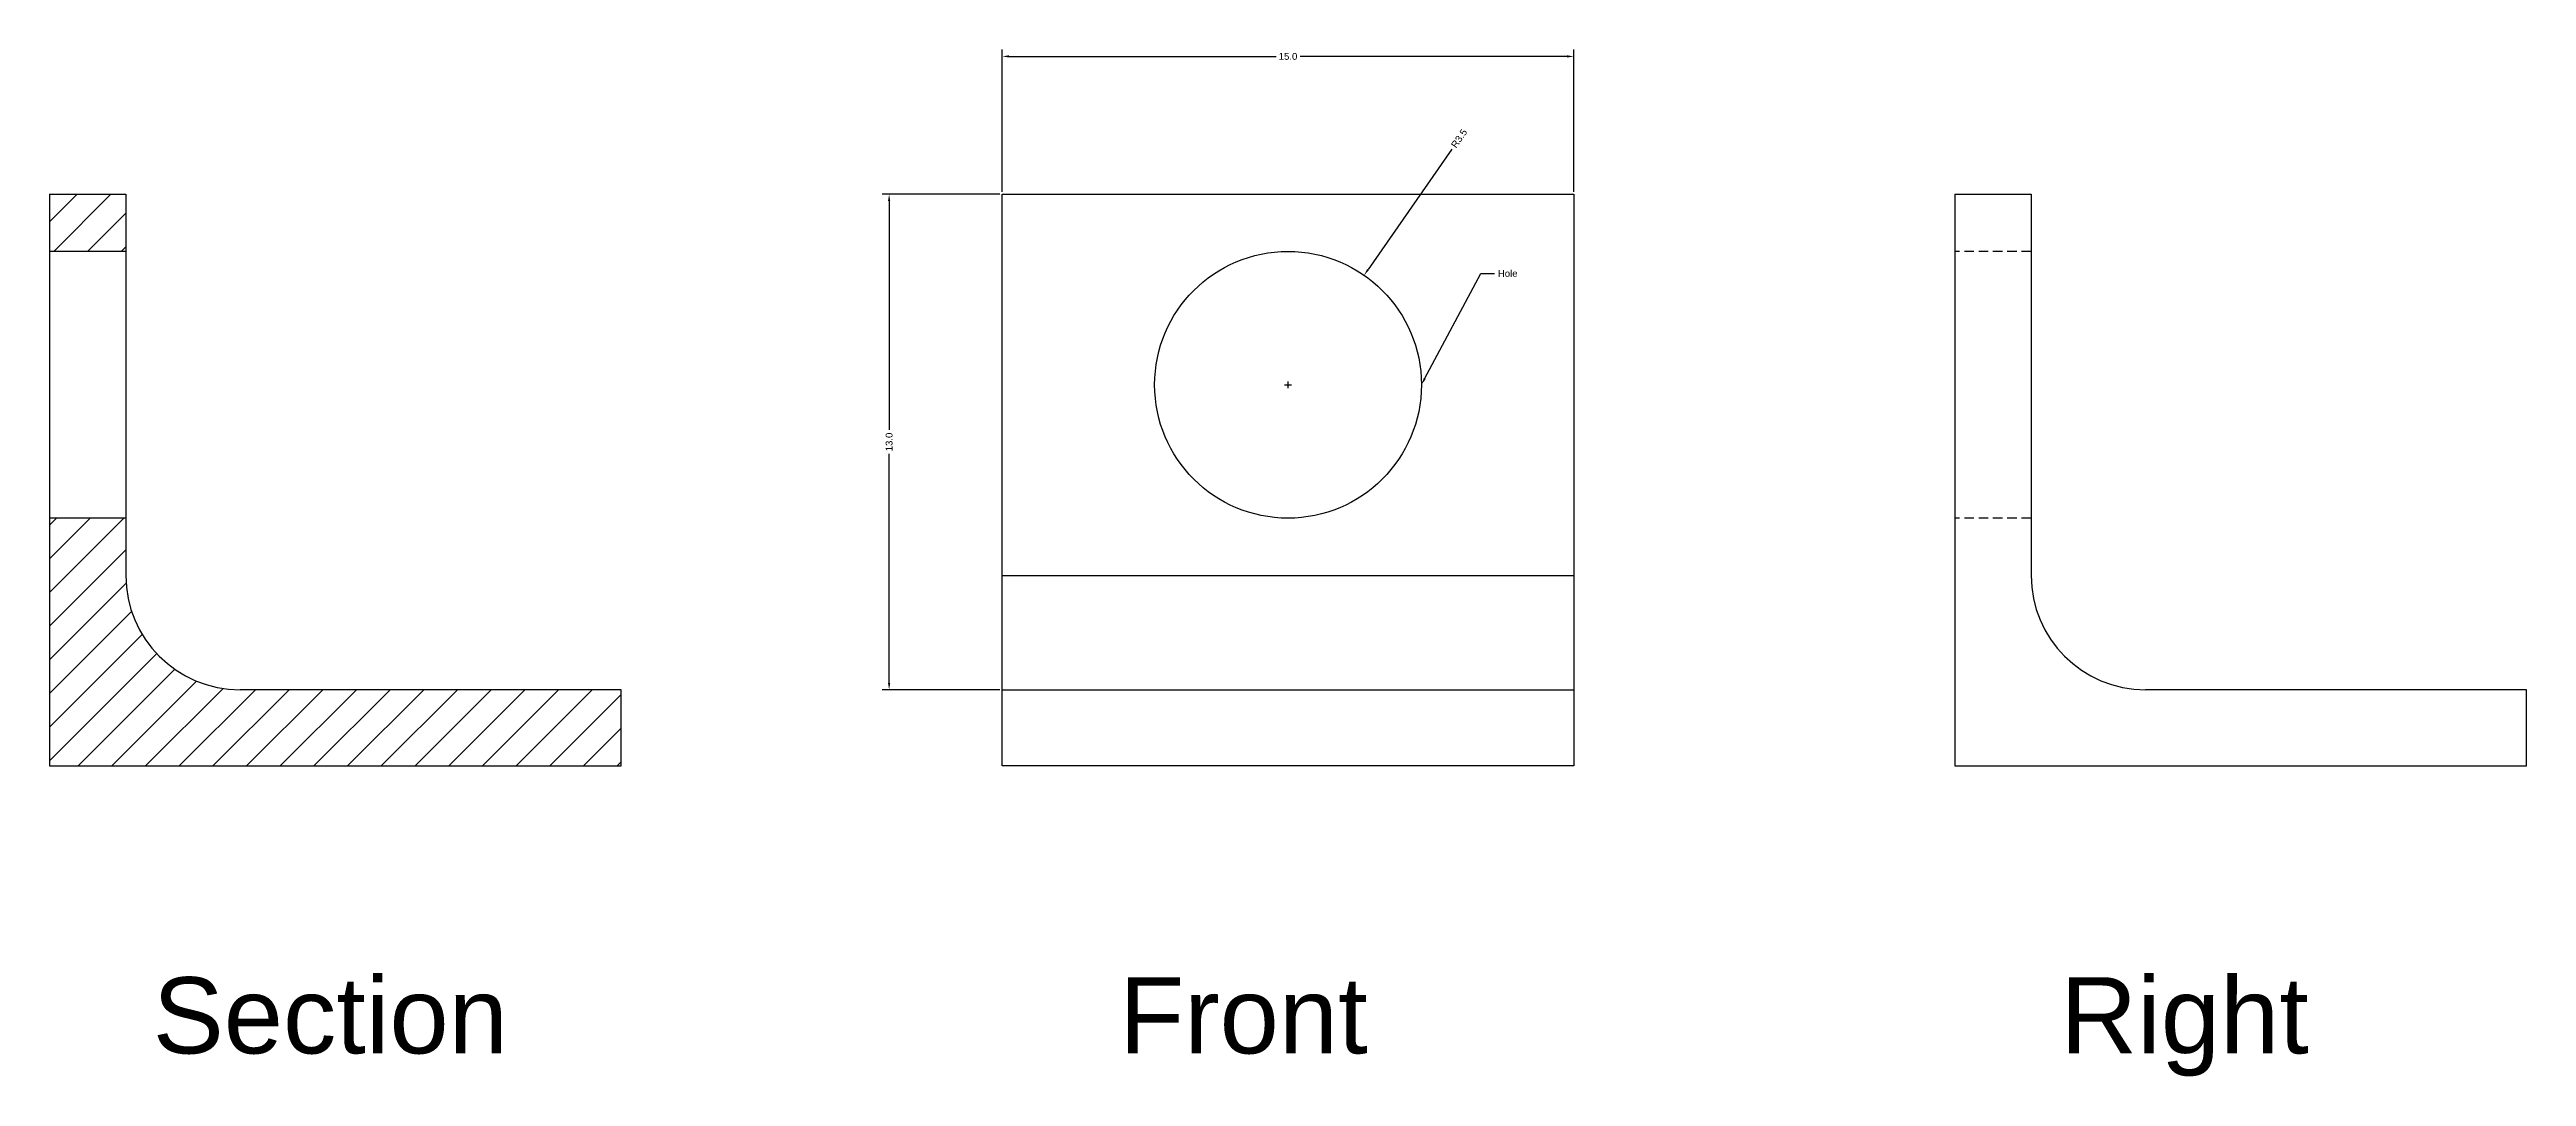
# Model space of a CAD drawing. Header units: inches. Extents: x 9.7 to 74.7, y 5.4 to 32.3.
import ezdxf
from ezdxf import colors
from ezdxf.entities.mleader import LeaderData, LeaderLine
from ezdxf.math import Vec2, Vec3

# ---------------------------------------------------------------- set-up
doc = ezdxf.new("R2010")
doc.units = ezdxf.units.IN
doc.header["$MEASUREMENT"] = 0
doc.linetypes.add('HIDDEN', pattern=[0.375, 0.25, -0.125])
for name, color, linetype in [('Dimensions', 1, 'Continuous'), ('Hatch', 10, 'Continuous'), ('Model-Front', 7, 'Continuous'), ('Model-Hidden', 80, 'HIDDEN'), ('Model-Right Side', 7, 'Continuous'), ('Text', 6, 'Continuous')]:
    doc.layers.add(name, color=color, linetype=linetype)
doc.styles.get("Standard").update_dxf_attribs({"font": 'arial.ttf'})
doc.dimstyles.new('TRAINING1', dxfattribs={"dimscale": 0, "dimtxt": 0.18, "dimasz": 0.18, "dimexe": 0.18, "dimexo": 0.0625, "dimgap": 0.09, "dimtad": 0, "dimdec": 1, "dimzin": 0, "dimdsep": 46, "dimtxsty": 'Standard', "dimcen": 0.09, "dimclrd": 256, "dimclre": 256, "dimclrt": 256, "dimazin": 0, "dimtfac": 1, "dimtdec": 1, "dimtofl": 0, "dimtmove": 0, "dimatfit": 3, "dimldrblk": 'DOT', "dimfxl": 1, "dimtfillclr": 2, "dimtolj": 1, "dimtzin": 0, "dimlwd": -1, "dimlwe": -1, "dimarcsym": 0})

# ---------------------------------------------------------------- blocks, each defined once
blk = doc.blocks.new('*D3')
at = {"layer": 'Defpoints', "color": 0, "transparency": 16777216}
for p in [(31.725, 28.542), (34.693, 28.542), (34.693, 15.542)]:
    blk.add_point(p, dxfattribs=at)
at = {"layer": 'Dimensions', "transparency": 16777216}
for p, q in [((34.63, 28.542), (31.545, 28.542)), ((31.725, 28.362), (31.725, 22.357)), ((31.725, 15.722), (31.725, 21.727)), ((34.63, 15.542), (31.545, 15.542))]:
    blk.add_line(p, q, dxfattribs=at)
for points in [[(31.695, 28.362), (31.755, 28.362), (31.725, 28.542)], [(31.695, 15.722), (31.755, 15.722), (31.725, 15.542)]]:
    blk.add_solid(points, dxfattribs=at)
at = {"layer": 'Dimensions', "transparency": 16777216, "insert": (31.725, 22.042), "char_height": 0.18, "attachment_point": 5, "rotation": 90}
blk.add_mtext('\\A1;13.0', dxfattribs=at)
blk = doc.blocks.new('_Dot')
at = {"color": 0, "linetype": 'ByBlock', "lineweight": -2}
blk.add_line((-0.5, 0), (-1, 0), dxfattribs=at)
at = {"color": 0, "linetype": 'ByBlock', "const_width": 0.5}
blk.add_lwpolyline([(-0.25, 0, 1), (0.25, 0, 1)], format="xyb", close=True, dxfattribs=at)
blk = doc.blocks.new('*D4')
at = {"layer": 'Defpoints', "color": 0, "transparency": 16777216}
for p in [(49.693, 32.158), (34.693, 28.542), (49.693, 28.542)]:
    blk.add_point(p, dxfattribs=at)
at = {"layer": 'Dimensions', "transparency": 16777216}
for p, q in [((34.693, 28.604), (34.693, 32.338)), ((34.873, 32.158), (41.878, 32.158)), ((49.513, 32.158), (42.508, 32.158)), ((49.693, 28.604), (49.693, 32.338))]:
    blk.add_line(p, q, dxfattribs=at)
for points in [[(34.873, 32.188), (34.873, 32.128), (34.693, 32.158)], [(49.513, 32.188), (49.513, 32.128), (49.693, 32.158)]]:
    blk.add_solid(points, dxfattribs=at)
at = {"layer": 'Dimensions', "transparency": 16777216, "insert": (42.193, 32.158), "char_height": 0.18, "attachment_point": 5}
blk.add_mtext('\\A1;15.0', dxfattribs=at)
blk = doc.blocks.new('*D5')
at = {"layer": 'Defpoints', "color": 0, "transparency": 16777216}
for p in [(44.19, 26.416), (42.193, 23.542)]:
    blk.add_point(p, dxfattribs=at)
at = {"layer": 'Dimensions', "transparency": 16777216}
for p, q in [((46.489, 29.725), (44.292, 26.564)), ((42.103, 23.542), (42.283, 23.542)), ((42.193, 23.452), (42.193, 23.632))]:
    blk.add_line(p, q, dxfattribs=at)
blk.add_solid([(44.268, 26.581), (44.317, 26.546), (44.19, 26.416)], dxfattribs=at)
at = {"layer": 'Dimensions', "transparency": 16777216, "insert": (46.684, 30.005), "char_height": 0.18, "attachment_point": 5, "rotation": 55.20683}
blk.add_mtext('\\A1;R3.5', dxfattribs=at)

msp = doc.modelspace()

# ---------------------------------------------------------------- hatches: boundary and pattern name
at = {"layer": 'Hatch'}
h = msp.add_hatch(dxfattribs=at)
h.set_pattern_fill('ANSI31', color=256, scale=5)
h.set_pattern_definition([(45, (0, 7.51705), (-0.441942, 0.441942), [])])
h.paths.add_polyline_path([(11.693, 28.542), (9.693, 28.542), (9.693, 27.042), (11.693, 27.042)])
h.paths.add_polyline_path([(9.693, 13.542), (24.693, 13.542), (24.693, 15.542), (14.693, 15.542, -0.414214), (11.693, 18.542), (11.693, 20.042), (9.693, 20.042)])

# ---------------------------------------------------------------- linework, layer by layer
at = {"layer": 'Model-Front'}
for p, q in [((34.693, 28.542), (49.693, 28.542)), ((34.693, 15.542), (34.693, 28.542)), ((49.693, 28.542), (49.693, 15.542)), ((11.693, 27.042), (9.693, 27.042)), ((11.693, 20.042), (9.693, 20.042)), ((34.693, 18.542), (49.693, 18.542)), ((34.693, 15.542), (49.693, 15.542)), ((34.693, 13.542), (34.693, 15.542)), ((49.693, 15.542), (49.693, 13.542)), ((49.693, 13.542), (34.693, 13.542))]:
    msp.add_line(p, q, dxfattribs=at)
msp.add_circle((42.193, 23.542), 3.5, dxfattribs=at)
at = {"layer": 'Model-Hidden'}
for p, q in [((61.693, 27.042), (59.693, 27.042)), ((61.693, 20.042), (59.693, 20.042))]:
    msp.add_line(p, q, dxfattribs=at)
at = {"layer": 'Model-Right Side'}
for p, q in [((9.693, 28.542), (9.693, 13.542)), ((9.693, 28.542), (11.693, 28.542)), ((11.693, 28.542), (11.693, 18.542)), ((59.693, 28.542), (59.693, 13.542)), ((59.693, 28.542), (61.693, 28.542)), ((61.693, 28.542), (61.693, 18.542)), ((24.693, 15.542), (14.693, 15.542)), ((24.693, 13.542), (24.693, 15.542)), ((74.693, 15.542), (64.693, 15.542)), ((74.693, 13.542), (74.693, 15.542)), ((9.693, 13.542), (24.693, 13.542)), ((59.693, 13.542), (74.693, 13.542))]:
    msp.add_line(p, q, dxfattribs=at)
for centre in [(14.693, 18.542), (64.693, 18.542)]:
    msp.add_arc(centre, 3, 180, 270, dxfattribs=at)

# ---------------------------------------------------------------- texts
at = {"layer": 'Text'}
for s, p in [('Section', (12.402, 5.999)), ('Front', (37.762, 5.999)), ('Right', (62.461, 5.999))]:
    msp.add_text(s, height=2, dxfattribs=at).set_placement(p)

# ---------------------------------------------------------------- dimensions: what is measured, and where the dimension line sits
at = {"layer": 'Dimensions'}
dim = msp.add_linear_dim(base=(49.693, 32.158), p1=(34.693, 28.542), p2=(49.693, 28.542), dimstyle='TRAINING1', override={"dimscale": 0}, dxfattribs=at)
dim.commit()
dim.dimension.update_dxf_attribs({"geometry": '*D4', "text_midpoint": (42.193, 32.158), "dimtype": 160})
dim = msp.add_radius_dim(center=(42.193, 23.542), mpoint=(44.19, 26.416), dimstyle='TRAINING1', override={"dimscale": 0}, dxfattribs=at)
dim.commit()
dim.dimension.update_dxf_attribs({"geometry": '*D5', "text_midpoint": (46.684, 30.005), "dimtype": 164})
dim = msp.add_linear_dim(base=(31.725, 28.542), p1=(34.693, 15.542), p2=(34.693, 28.542), angle=90, dimstyle='TRAINING1', override={"dimscale": 0}, dxfattribs=at)
dim.commit()
dim.dimension.update_dxf_attribs({"geometry": '*D3', "text_midpoint": (31.725, 22.042)})

# ---------------------------------------------------------------- leaders
ml = msp.add_multileader_mtext('Standard', dxfattribs=at)
ml.set_content('Hole', color=256)
ml.set_leader_properties()
ml.build(insert=Vec2(0, 0))
ml.multileader.update_dxf_attribs({"text_right_attachment_type": 6, "dogleg_length": 0.36, "arrow_head_size": 0.18})
ctx = ml.context
ctx.base_point, ctx.char_height, ctx.arrow_head_size, ctx.landing_gap_size, ctx.plane_origin = Vec3(47.61, 26.462), 0.18, 0.18, 0.09, Vec3(45.693, 23.542)
ctx.right_attachment = 6
notes = []
notes.append((ctx, [(0, (1, 1, 0), (47.25, 26.462), (1, 0), 0.36, [(0, [(45.693, 23.542)], 0, [])])]))
ctx.mtext.insert, ctx.mtext.flow_direction = Vec3(47.7, 26.554), 5
for ctx, leaders in notes:
    for number, flags, end, landing, length, lines in leaders:
        leader = LeaderData()
        leader.index, (leader.has_last_leader_line, leader.has_dogleg_vector, leader.attachment_direction) = number, flags
        leader.last_leader_point, leader.dogleg_vector, leader.dogleg_length = Vec3(end), Vec3(landing), length
        for number, points, colour, breaks in lines:
            line = LeaderLine()
            line.index, line.vertices, line.color, line.breaks = number, Vec3.list(points), colors.encode_raw_color(colour), breaks
            leader.lines.append(line)
        ctx.leaders.append(leader)

doc.saveas('drawing.dxf')
